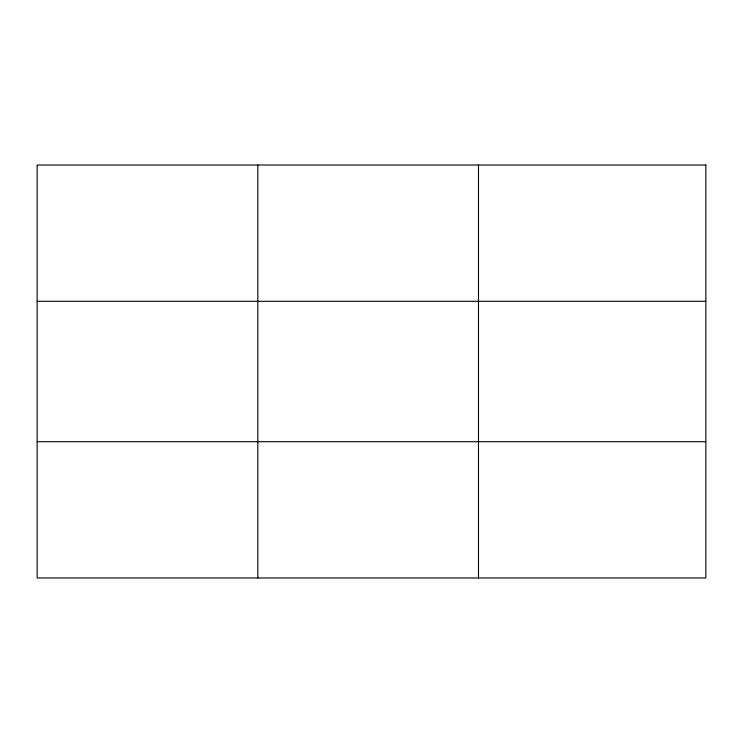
<?xml version="1.0" encoding="UTF-8"?>
<svg xmlns="http://www.w3.org/2000/svg" width="743" height="743" viewBox="0 0 743 743"><rect width="100%" height="100%" fill="white"/><g stroke="black" fill="none" stroke-linecap="round" stroke-linejoin="round"><path stroke-width="1.11" d="M257.821 577.98L257.821 165.02M478.492 577.98L478.492 165.02M37.15 301.296L705.85 301.296M37.15 441.704L705.85 441.704M705.85 165.02L705.85 577.98L37.15 577.98L37.15 165.02L705.85 165.02"/></g></svg>
